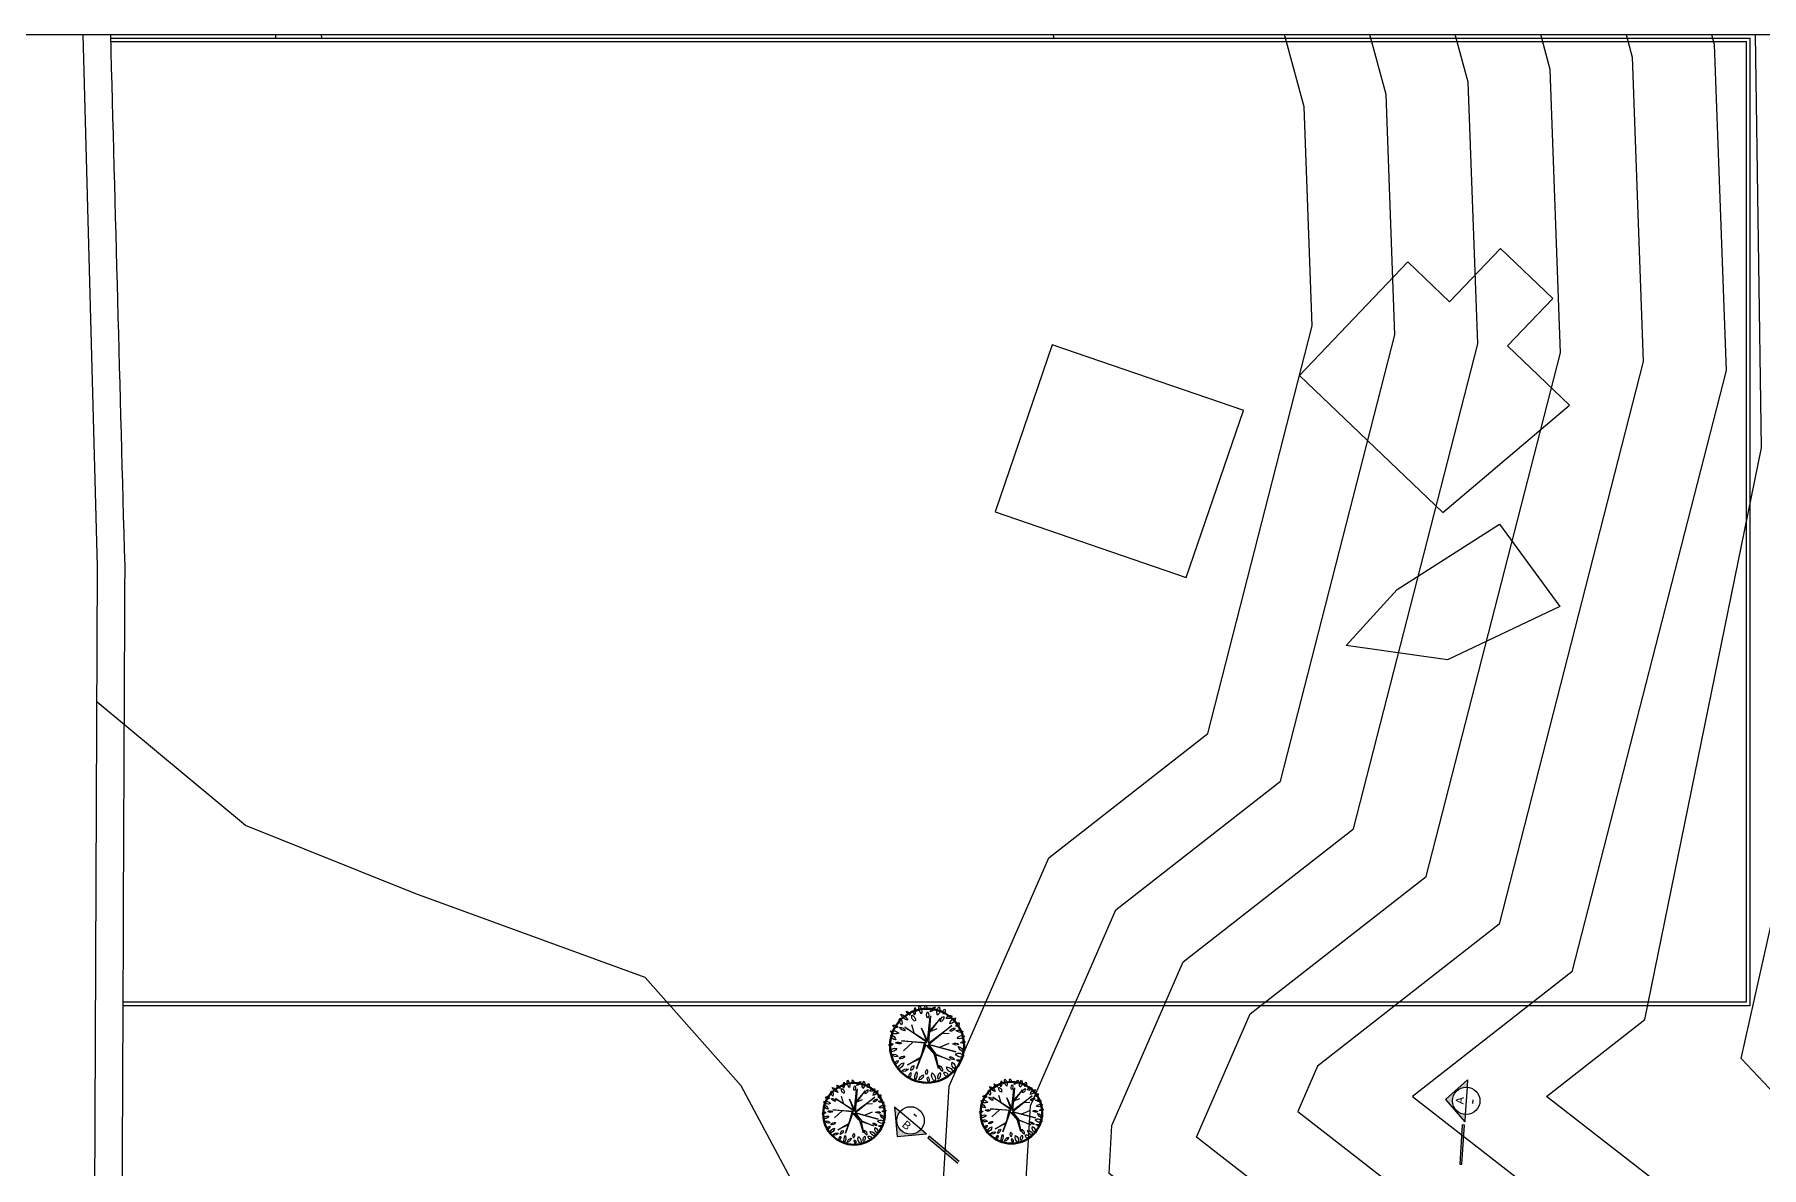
# Model space of a CAD drawing. Header units: millimetres. Extents: x 55520 to 96084, y -58491 to -49645.
# Drawn here: x 55803.4 to 55992, y -57908.8 to -57785.1 of the extents above; entities that cross this region are included whole.
import ezdxf
from ezdxf.enums import TextEntityAlignment as Align

# ---------------------------------------------------------------- set-up
doc = ezdxf.new("R2010")
doc.units = ezdxf.units.MM
for name, color, linetype in [('Alvenaria Corte', 30, 'Continuous'), ('Alvenaria Vista', 40, 'Continuous'), ('ARQ-COTAS', 1, 'Continuous'), ('ARQ-SÍMBOLOS', 2, 'Continuous'), ('ARQ-TEXTO2', 2, 'Continuous'), ('ARQ-TEXTO4', 4, 'Continuous'), ('Cinza', 9, 'Continuous'), ('Curvas de Nível', 10, 'Continuous'), ('Limite Terreno', 20, 'Continuous'), ('Árvores Existentes', 114, 'Continuous')]:
    doc.layers.add(name, color=color, linetype=linetype)
doc.styles.add('arial', font='arial.ttf')
doc.styles.add('ROMANS', font='romans.shx')

# ---------------------------------------------------------------- blocks, each defined once
blk = doc.blocks.new('tree 17')
at = {"color": 0, "linetype": 'ByBlock'}
for p, q in [((-0.08, 0.15), (-1.51, 1.22)), ((-1.51, 1.22), (-0.1, 0.07)), ((-0.15, 0.77), (-0.81, 1.66)), ((-0.81, 1.66), (-0.08, 0.82)), ((-0.22, 1.81), (-0.08, 0.15)), ((-0.03, 0.27), (-0.18, 1.75)), ((-0.18, 1.75), (-0.15, 0.77)), ((0.33, 1.07), (-0.03, 0.27)), ((0, 0.19), (1.35, 1.12)), ((1.35, 1.12), (0.02, 0.27)), ((0.02, 0.27), (0.33, 1.07)), ((0.77, 0.78), (0.91, 1.26)), ((-0.1, 0.07), (-1.74, -0.38)), ((-1.74, -0.38), (-0.08, 0.07)), ((-0.89, 0.73), (-1.34, 0.76)), ((-0.72, -0.11), (-1.34, 0.15)), ((-0.08, 0.82), (-0.62, 1.04)), ((-0.08, 0.07), (-0.54, -0.51)), ((-0.43, -0.5), (-0.05, 0.06)), ((-0.05, 0.06), (-0.33, -0.4)), ((-0.33, -0.4), (0.08, 0.06)), ((1.54, 0.29), (0, 0.19)), ((0.08, 0.06), (0.63, -1.4)), ((0.63, -1.4), (0.1, 0.14)), ((0.1, 0.14), (0.44, -0.79)), ((0.15, 0.15), (1.54, 0.29)), ((0.36, -0.68), (0.15, 0.15)), ((0.86, 0.22), (1.42, -0.3)), ((-0.54, -0.51), (-1.41, -0.88)), ((-1.41, -0.88), (-0.51, -0.55)), ((-0.69, -1.37), (-0.43, -0.5)), ((-0.51, -0.55), (-0.69, -1.37)), ((1.18, -1.16), (0.36, -0.68)), ((0.44, -0.79), (1.18, -1.16))]:
    blk.add_line(p, q, dxfattribs=at)
for points in [[(-1.07, 2.21, 0.45154), (-0.99, 1.9)], [(-0.99, 1.9, 0.45154), (-1.07, 2.21)], [(-0.73, 2.36, 0.375302), (-0.64, 1.85)], [(-0.64, 1.85, 0.375302), (-0.73, 2.36)], [(-0.19, 2.05, 0.30277), (-0.5, 2.35)], [(-0.5, 2.35, 0.30277), (-0.19, 2.05)], [(0.11, 2.46, 0.350689), (0.02, 2.17)], [(0.02, 2.17, 0.350689), (0.11, 2.46)], [(0.48, 2.44, 0.27027), (0.33, 1.92)], [(0.33, 1.92, 0.27027), (0.48, 2.44)], [(0.71, 2.31, 0.218613), (0.77, 1.87)], [(0.77, 1.87, 0.218613), (0.71, 2.31)], [(1.25, 2.09, 0.288468), (1.02, 1.85)], [(1.02, 1.85, 0.288468), (1.25, 2.09)], [(-1.95, 1.39, 0.525994), (-1.77, 1.17)], [(-1.77, 1.17, 0.525994), (-1.95, 1.39)], [(-1.39, 1.33, 0.363335), (-1.73, 1.69)], [(-1.73, 1.69, 0.363335), (-1.39, 1.33)], [(-1.7, 1.06, 0.343163), (-1.38, 0.88)], [(-1.38, 0.88, 0.343163), (-1.7, 1.06)], [(-1.15, 1.67, 0.420523), (-1.52, 1.79)], [(-1.52, 1.79, 0.420523), (-1.15, 1.67)], [(-1.01, 1.76, 0.408258), (-0.81, 1.45)], [(-0.81, 1.45, 0.408258), (-1.01, 1.76)], [(-0.05, 2.05, 0.340953), (-0.03, 1.67)], [(-0.03, 1.67, 0.340953), (-0.05, 2.05)], [(0.91, 1.84, 0.440076), (0.72, 1.49)], [(0.72, 1.49, 0.440076), (0.91, 1.84)], [(1.59, 1.9, 0.268637), (1.17, 1.54)], [(1.17, 1.54, 0.268637), (1.59, 1.9)], [(1.65, 1.12, 0.341117), (1.33, 0.91)], [(1.33, 0.91, 0.341117), (1.65, 1.12)], [(1.65, 1.67, 0.386862), (1.54, 1.27)], [(1.54, 1.27, 0.386862), (1.65, 1.67)], [(2.07, 1.22, 0.443589), (1.77, 1.12)], [(1.77, 1.12, 0.443589), (2.07, 1.22)], [(-2.02, 0.17, 0.288328), (-2.33, 0.24)], [(-2.33, 0.24, 0.288328), (-2.02, 0.17)], [(-1.82, 0.44, 0.362144), (-2.27, 0.6)], [(-2.27, 0.6, 0.362144), (-1.82, 0.44)], [(-1.75, 0.92, 0.295875), (-2.18, 0.83)], [(-2.18, 0.83, 0.295875), (-1.75, 0.92)], [(-1.56, 0.12, 0.309468), (-1.93, 0.08)], [(-1.93, 0.08, 0.309468), (-1.56, 0.12)], [(1.9, 0.18, 0.326555), (1.54, 0.15)], [(1.54, 0.15, 0.326555), (1.9, 0.18)], [(2.23, 0.87, 0.343561), (1.71, 0.75)], [(1.71, 0.75, 0.343561), (2.23, 0.87)], [(2.2, 0.63, 0.38021), (1.89, 0.35)], [(1.89, 0.35, 0.38021), (2.2, 0.63)], [(2.32, 0.02, 0.383832), (2.06, 0.12)], [(2.06, 0.12, 0.383832), (2.32, 0.02)], [(-1.89, -0.05, 0.289447), (-2.23, -0.37)], [(-2.23, -0.37, 0.289447), (-1.89, -0.05)], [(-1.73, -0.51, 0.447347), (-2.23, -0.63)], [(-2.23, -0.63, 0.447347), (-1.73, -0.51)], [(-1.78, -0.86, 0.306984), (-2.08, -0.95)], [(-2.08, -0.95, 0.306984), (-1.78, -0.86)], [(-1.53, -1, 0.414115), (-1.69, -1.4)], [(-1.69, -1.4, 0.414115), (-1.53, -1)], [(-1.37, -0.67, 0.315606), (-1.66, -0.85)], [(-1.66, -0.85, 0.315606), (-1.37, -0.67)], [(1.68, -0.79, 0.340003), (1.34, -0.64)], [(1.34, -0.64, 0.340003), (1.68, -0.79)], [(1.76, -1.42, 0.316942), (1.41, -1.03)], [(1.41, -1.03, 0.316942), (1.76, -1.42)], [(2.13, -0.53, 0.317134), (1.74, -0.65)], [(1.74, -0.65, 0.317134), (2.13, -0.53)], [(1.75, -0.9, 0.40592), (1.94, -1.11)], [(1.94, -1.11, 0.40592), (1.75, -0.9)], [(2.27, -0.35, 0.351781), (1.83, -0.17)], [(1.83, -0.17, 0.351781), (2.27, -0.35)], [(-1.18, -1.28, 0.365918), (-1.58, -1.64)], [(-1.58, -1.64, 0.365918), (-1.18, -1.28)], [(-1.03, -1.61, 0.559657), (-1.26, -1.84)], [(-1.26, -1.84, 0.559657), (-1.03, -1.61)], [(-0.76, -1.19, 0.285981), (-0.93, -1.55)], [(-0.93, -1.55, 0.285981), (-0.76, -1.19)], [(-0.79, -1.62, 0.321275), (-0.68, -2.02)], [(-0.68, -2.02, 0.321275), (-0.79, -1.62)], [(-0.31, -1.65, 0.362047), (-0.48, -2.17)], [(-0.48, -2.17, 0.362047), (-0.31, -1.65)], [(-0.04, -1.88, 0.345907), (-0.11, -2.18)], [(-0.11, -2.18, 0.345907), (-0.04, -1.88)], [(0.01, -1.41, 0.328832), (0.04, -1.76)], [(0.04, -1.76, 0.328832), (0.01, -1.41)], [(0.21, -1.77, 0.339938), (0.49, -2.07)], [(0.49, -2.07, 0.339938), (0.21, -1.77)], [(0.62, -1.58, 0.235997), (0.72, -2.09)], [(0.72, -2.09, 0.235997), (0.62, -1.58)], [(0.79, -1.2, 0.368927), (0.99, -1.5)], [(0.99, -1.5, 0.368927), (0.79, -1.2)], [(0.99, -1.63, 0.337084), (1.06, -1.92)], [(1.06, -1.92, 0.337084), (0.99, -1.63)], [(1.53, -1.54, 0.303563), (1.13, -1.41)], [(1.13, -1.41, 0.303563), (1.53, -1.54)]]:
    blk.add_lwpolyline(points, format="xyb")
at = {"lineweight": 40}
blk.add_circle((0, 0), 2.24, dxfattribs=at)

msp = doc.modelspace()

# ---------------------------------------------------------------- hatches: boundary and pattern name
at = {"layer": 'ARQ-SÍMBOLOS'}
h = msp.add_hatch(color=256, dxfattribs=at)
h.dxf.hatch_style = 1
h.paths.add_polyline_path([(55957.486, -57901.358), (55959.923, -57899.229), (55959.87, -57900.015, 1), (55959.668, -57903.009), (55959.615, -57903.795)])
h = msp.add_hatch(color=256, dxfattribs=at)
h.dxf.hatch_style = 1
h.paths.add_polyline_path([(55897.602, -57905.403), (55897.324, -57902.18), (55897.927, -57902.687, 1), (55900.223, -57904.618), (55900.826, -57905.125)])
at = {"layer": 'ARQ-SÍMBOLOS', "ltscale": 0.1}
for points in [[(55900.947, -57905.554), (55904.222, -57908.31), (55904.383, -57908.119), (55901.108, -57905.363)], [(55959.341, -57904.146), (55959.053, -57908.417), (55959.303, -57908.434), (55959.591, -57904.163)]]:
    msp.add_hatch(color=256, dxfattribs=at).paths.add_polyline_path(points)

# ---------------------------------------------------------------- linework, layer by layer
at = {"layer": 'Alvenaria Corte'}
for p, q in [((55811.711, -57785.474), (55990.777, -57785.474)), ((55811.722, -57785.874), (55990.377, -57785.874)), ((55990.377, -57890.703), (55990.377, -57785.874)), ((55990.777, -57891.103), (55990.777, -57785.474)), ((55813.064, -57891.103), (55990.777, -57891.103)), ((55813.066, -57890.703), (55990.377, -57890.703))]:
    msp.add_line(p, q, dxfattribs=at)
at = {"layer": 'Alvenaria Vista'}
msp.add_open_spline([(56094.926, -57998.682), (56031.34, -58012.799), (55967.754, -58026.916), (55904.168, -58041.032), (55893.916, -58041.959), (55883.664, -58042.885), (55873.412, -58043.812), (55861.019, -58041.573), (55848.625, -58039.333), (55836.232, -58037.094), (55828.336, -58029.438), (55820.44, -58021.781), (55812.545, -58014.125), (55812.785, -57957.125), (55813.026, -57900.124), (55813.267, -57843.124), (55812.745, -57823.782), (55812.223, -57804.44), (55811.701, -57785.098)], degree=3, knots=[20.3224163, 20.3224163, 20.3224163, 20.3224163, 21.3053757, 21.3053757, 21.3053757, 22.3053757, 22.3053757, 22.3053757, 23.3053757, 23.3053757, 23.3053757, 24.3053757, 24.3053757, 24.3053757, 25.3053757, 25.3053757, 25.3053757, 25.5933686, 25.5933686, 25.5933686, 25.5933686], dxfattribs=at)
at = {"layer": 'ARQ-COTAS'}
msp.add_lwpolyline([(55660.96, -57785.098), (56094.926, -57785.098), (56094.926, -58110.981), (55660.96, -58110.981)], close=True, dxfattribs=at)
at = {"layer": 'ARQ-SÍMBOLOS', "color": 4}
for p, q in [((55959.87, -57900.015), (55959.668, -57903.009)), ((55897.927, -57902.687), (55900.223, -57904.618))]:
    msp.add_line(p, q, dxfattribs=at)
at = {"layer": 'ARQ-SÍMBOLOS'}
for p, q in [((55959.923, -57899.229), (55959.87, -57900.015)), ((55897.324, -57902.18), (55897.927, -57902.687)), ((55897.324, -57902.18), (55897.602, -57905.403)), ((55959.668, -57903.009), (55959.615, -57903.795)), ((55897.602, -57905.403), (55900.826, -57905.125)), ((55900.223, -57904.618), (55900.826, -57905.125)), ((55901.108, -57905.363), (55900.947, -57905.554)), ((55900.947, -57905.554), (55904.222, -57908.31)), ((55904.383, -57908.119), (55901.108, -57905.363))]:
    msp.add_line(p, q, dxfattribs=at)
msp.add_lwpolyline([(55959.923, -57899.229), (55957.486, -57901.358), (55959.615, -57903.795)], dxfattribs=at)
msp.add_lwpolyline([(55959.341, -57904.146), (55959.053, -57908.417), (55959.303, -57908.434), (55959.591, -57904.163)], close=True, dxfattribs=at)
for centre in [(55959.769, -57901.512), (55899.075, -57903.653)]:
    msp.add_circle(centre, 1.5, dxfattribs=at)
at = {"layer": 'Cinza'}
for points in [[(55829.707, -57785.098), (55829.717, -57785.474)], [(55834.709, -57785.098), (55834.719, -57785.474)], [(55971.057, -57825.562), (55964.273, -57819.095), (55969.216, -57813.91), (55963.501, -57808.462), (55957.95, -57814.285), (55953.381, -57809.929), (55941.549, -57822.339), (55957.215, -57837.275), (55971.057, -57825.562)], [(55935.479, -57826.151), (55914.543, -57818.982), (55908.3, -57837.216), (55929.184, -57844.367), (55935.422, -57826.151)], [(55970.005, -57847.537), (55957.727, -57853.361), (55946.668, -57851.812), (55952.241, -57845.67), (55963.386, -57838.57), (55970.005, -57847.537)]]:
    msp.add_lwpolyline(points, dxfattribs=at)
msp.add_open_spline([(55914.641, -57785.098), (55914.661, -57785.223), (55914.68, -57785.348), (55914.7, -57785.474)], degree=3, dxfattribs=at)
at = {"layer": 'Curvas de Nível'}
for points in [[(55902.606, -57911.371), (55903.3, -57899.924), (55914.16, -57874.967), (55931.536, -57861.403), (55942.94, -57816.915), (55942.07, -57793.006), (55939.922, -57785.098)], [(55889.548, -57938.845), (55893.728, -57924.461), (55880.56, -57899.871), (55870.069, -57888.036), (55845.025, -57878.907), (55826.412, -57871.468), (55810.208, -57857.976)]]:
    msp.add_lwpolyline(points, dxfattribs=at)
at = {"layer": 'Curvas de Nível', "color": 251}
for points in [[(55911.588, -57911.928), (55912.187, -57902.056), (55921.5, -57880.655), (55939.493, -57866.61), (55951.981, -57817.889), (55951.027, -57791.645), (55949.248, -57785.098)], [(55925.011, -57912.761), (55920.755, -57909.449), (55921.074, -57904.189), (55928.841, -57886.342), (55947.449, -57871.817), (55961.022, -57818.862), (55959.983, -57790.284), (55958.574, -57785.098)], [(56058.67, -57969.855), (56056.081, -57970.43), (56018.399, -57978.795), (55986.586, -57949.279), (55930.323, -57905.491), (55936.181, -57892.03), (55955.406, -57877.023), (55970.064, -57819.836), (55968.94, -57788.923), (55967.9, -57785.098)], [(55977.227, -57785.098), (55977.896, -57787.562), (55979.105, -57820.81), (55963.362, -57882.23), (55943.521, -57897.718), (55941.362, -57902.678), (55969.905, -57924.892), (56021.032, -57968.992), (56046.833, -57963.264)], [(55986.553, -57785.098), (55986.852, -57786.201), (55988.146, -57821.784), (55971.318, -57887.437), (55953.901, -57901.032), (55975.611, -57917.928), (56023.49, -57959.227), (56035.26, -57956.614)], [(56011.146, -57936.693), (55981.318, -57910.965), (55968.541, -57901.022), (55979.275, -57892.643), (55992.011, -57830.222), (55991.374, -57785.098)], [(55996.464, -57903.367), (55993.499, -57900.809), (55989.784, -57896.882), (55993.58, -57879.996)]]:
    msp.add_lwpolyline(points, dxfattribs=at)
at = {"layer": 'Limite Terreno'}
msp.add_lwpolyline([(56094.926, -58001.755), (55904.63, -58044.003), (55873.278, -58046.836), (55834.8, -58039.884), (55809.539, -58015.39), (55810.267, -57843.158), (55808.7, -57785.098)], dxfattribs=at)

# ---------------------------------------------------------------- block references
at = {"layer": 'Árvores Existentes'}
for p, xscale, yscale, zscale in [((55900.871, -57895.494), -1.8048, 1.8048, 1.8048), ((55892.902, -57902.93), -1.504, 1.504, 1.504), ((55910.086, -57902.808), -1.504, 1.504, 1.504)]:
    msp.add_blockref('tree 17', p, dxfattribs=dict(at, xscale=xscale, yscale=yscale, zscale=zscale))

# ---------------------------------------------------------------- texts
at = {"layer": 'ARQ-TEXTO2', "style": 'ROMANS'}
for rotation, p in [(86.14454, (55960.473, -57901.596)), (139.92502, (55899.558, -57903.134))]:
    msp.add_attdef('-', text='00', height=0.5, rotation=rotation, dxfattribs=at).set_placement(p, align=Align.MIDDLE_CENTER)
at = {"layer": 'ARQ-TEXTO4', "style": 'arial'}
for tag, rotation, p in [('A', 86.14454, (55959.069, -57901.478)), ('B', 319.92502, (55898.65, -57904.177))]:
    msp.add_attdef(tag, text='0', height=0.875, rotation=rotation, dxfattribs=at).set_placement(p, align=Align.MIDDLE_CENTER)

doc.saveas('drawing.dxf')
